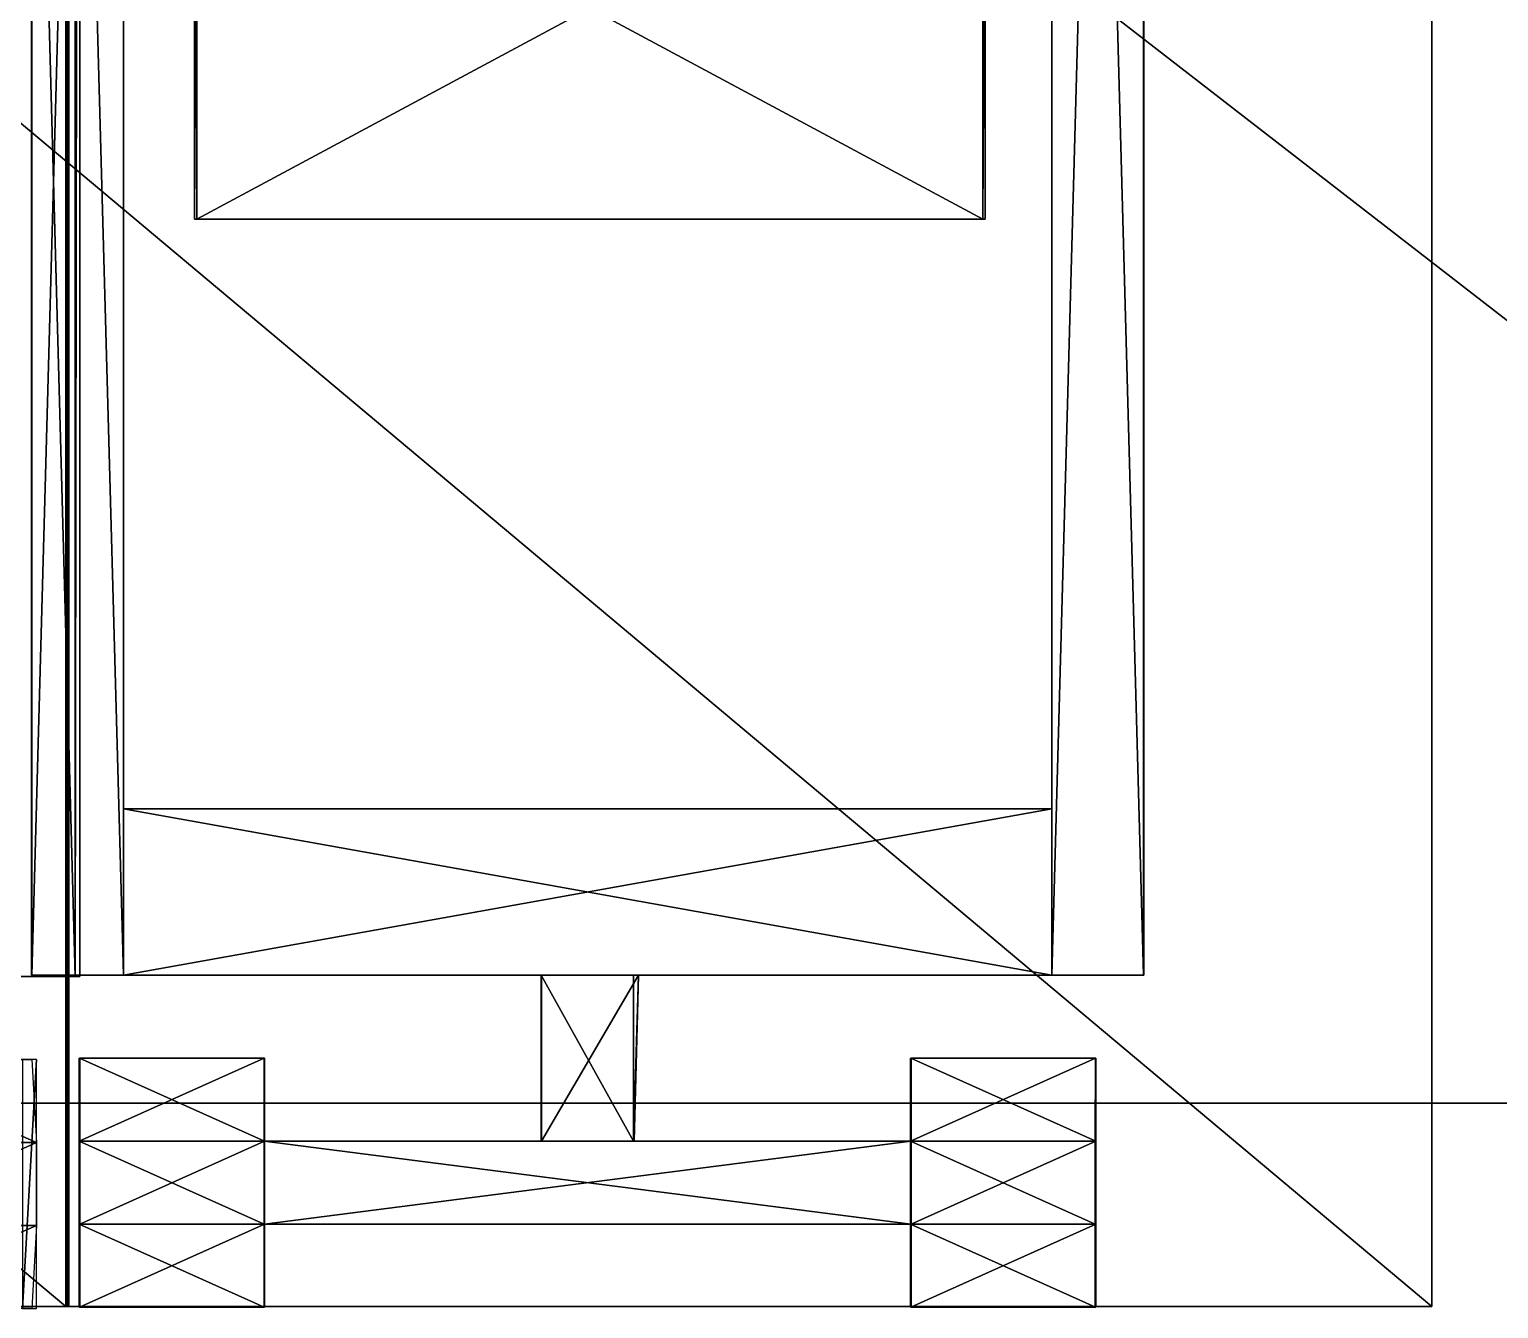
# Model space of a CAD drawing. Header units: metres. Extents: x -65 to 47, y 1 to 19.
# Drawn here: x -55.09 to -51.552, y 1.456 to 4.536 of the extents above; entities that cross this region are included whole.
import ezdxf

# ---------------------------------------------------------------- set-up
doc = ezdxf.new("R2010")
doc.units = ezdxf.units.M

msp = doc.modelspace()

# ---------------------------------------------------------------- linework, layer by layer
at = {"layer": 'blah.001'}
for points in [[(-59.2977, 9.8502, 107.785), (-49.0977, 1.95017, 107.785), (-59.2977, 1.95017, 107.785)], [(-49.0977, 1.95017, 107.785), (-59.2977, 9.8502, 107.785), (-49.0977, 9.8502, 107.785)], [(-49.0977, 9.8502, 113.984), (-59.2977, 1.95017, 113.984), (-49.0977, 1.95017, 113.984)], [(-59.2977, 1.95017, 113.984), (-49.0977, 9.8502, 113.984), (-59.2977, 9.8502, 113.984)], [(-49.0977, 1.95017, 107.785), (-59.2977, 1.95017, 113.984), (-59.2977, 1.95017, 107.785)], [(-59.2977, 1.95017, 113.984), (-49.0977, 1.95017, 107.785), (-49.0977, 1.95017, 113.984)]]:
    msp.add_3dface(points, dxfattribs=at)
at = {"layer": 'Cube.021'}
for points in [[(-61.0129, 9.26093, -73.9866), (-51.7129, 1.46093, -73.9085), (-51.7129, 9.26093, -73.9085)], [(-51.7129, 1.46093, -73.9085), (-61.0129, 9.26093, -73.9866), (-61.0129, 1.46093, -73.9866)], [(-61.0129, 1.46093, -77.2724), (-51.7129, 9.26093, -77.3707), (-51.7129, 1.46093, -77.3707)], [(-51.7129, 9.26093, -77.3707), (-61.0129, 1.46093, -77.2724), (-61.0129, 9.26093, -77.2724)], [(-51.7129, 1.46093, -73.9085), (-51.7129, 9.26093, -74.7519), (-51.7129, 9.26093, -73.9085)], [(-51.7129, 9.26093, -74.7519), (-51.7129, 1.46093, -73.9085), (-51.7129, 1.46093, -74.7519)], [(-51.7129, 1.46093, -76.412), (-51.7129, 9.26093, -77.3707), (-51.7129, 9.26093, -76.412)], [(-51.7129, 9.26093, -77.3707), (-51.7129, 1.46093, -76.412), (-51.7129, 1.46093, -77.3707)], [(-51.7129, 1.46093, -74.7519), (-51.7129, 9.26093, -75.5819), (-51.7129, 9.26093, -74.7519)], [(-51.7129, 9.26093, -75.5819), (-51.7129, 1.46093, -74.7519), (-51.7129, 1.46093, -75.5819)], [(-51.7129, 1.46093, -75.5819), (-51.7129, 9.26093, -76.412), (-51.7129, 9.26093, -75.5819)], [(-51.7129, 9.26093, -76.412), (-51.7129, 1.46093, -75.5819), (-51.7129, 1.46093, -76.412)], [(-61.7295, 1.46093, -76.412), (-51.7129, 1.46093, -75.5819), (-61.8531, 1.46093, -75.5819)], [(-61.8531, 1.46093, -75.5819), (-51.7129, 1.46093, -74.7519), (-61.6995, 1.46093, -74.7519)], [(-51.7129, 1.46093, -74.7519), (-61.8531, 1.46093, -75.5819), (-51.7129, 1.46093, -75.5819)], [(-61.0129, 1.46093, -77.2724), (-51.7129, 1.46093, -76.412), (-61.7295, 1.46093, -76.412)], [(-51.7129, 1.46093, -75.5819), (-61.7295, 1.46093, -76.412), (-51.7129, 1.46093, -76.412)], [(-61.6995, 1.46093, -74.7519), (-51.7129, 1.46093, -73.9085), (-61.0129, 1.46093, -73.9866)], [(-51.7129, 1.46093, -73.9085), (-61.6995, 1.46093, -74.7519), (-51.7129, 1.46093, -74.7519)], [(-51.7129, 1.46093, -76.412), (-61.0129, 1.46093, -77.2724), (-51.7129, 1.46093, -77.3707)]]:
    msp.add_3dface(points, dxfattribs=at)
at = {"layer": 'Cube.024'}
for points in [[(-61.0129, 9.26093, -30.9263), (-51.7129, 1.46093, -30.8482), (-51.7129, 9.26093, -30.8482)], [(-51.7129, 1.46093, -30.8482), (-61.0129, 9.26093, -30.9263), (-61.0129, 1.46093, -30.9263)], [(-61.0129, 1.46093, -34.2121), (-51.7129, 9.26093, -34.3104), (-51.7129, 1.46093, -34.3104)], [(-51.7129, 9.26093, -34.3104), (-61.0129, 1.46093, -34.2121), (-61.0129, 9.26093, -34.2121)], [(-51.7129, 1.46093, -30.8482), (-51.7129, 9.26093, -31.6916), (-51.7129, 9.26093, -30.8482)], [(-51.7129, 9.26093, -31.6916), (-51.7129, 1.46093, -30.8482), (-51.7129, 1.46093, -31.6916)], [(-51.7129, 1.46093, -33.3517), (-51.7129, 9.26093, -34.3104), (-51.7129, 9.26093, -33.3517)], [(-51.7129, 9.26093, -34.3104), (-51.7129, 1.46093, -33.3517), (-51.7129, 1.46093, -34.3104)], [(-51.7129, 1.46093, -31.6916), (-51.7129, 9.26093, -32.5216), (-51.7129, 9.26093, -31.6916)], [(-51.7129, 9.26093, -32.5216), (-51.7129, 1.46093, -31.6916), (-51.7129, 1.46093, -32.5216)], [(-51.7129, 1.46093, -32.5216), (-51.7129, 9.26093, -33.3517), (-51.7129, 9.26093, -32.5216)], [(-51.7129, 9.26093, -33.3517), (-51.7129, 1.46093, -32.5216), (-51.7129, 1.46093, -33.3517)], [(-61.7295, 1.46093, -33.3517), (-51.7129, 1.46093, -32.5216), (-61.8531, 1.46093, -32.5216)], [(-61.8531, 1.46093, -32.5216), (-51.7129, 1.46093, -31.6916), (-61.6995, 1.46093, -31.6916)], [(-51.7129, 1.46093, -31.6916), (-61.8531, 1.46093, -32.5216), (-51.7129, 1.46093, -32.5216)], [(-61.0129, 1.46093, -34.2121), (-51.7129, 1.46093, -33.3517), (-61.7295, 1.46093, -33.3517)], [(-51.7129, 1.46093, -32.5216), (-61.7295, 1.46093, -33.3517), (-51.7129, 1.46093, -33.3517)], [(-61.6995, 1.46093, -31.6916), (-51.7129, 1.46093, -30.8482), (-61.0129, 1.46093, -30.9263)], [(-51.7129, 1.46093, -30.8482), (-61.6995, 1.46093, -31.6916), (-51.7129, 1.46093, -31.6916)], [(-51.7129, 1.46093, -33.3517), (-61.0129, 1.46093, -34.2121), (-51.7129, 1.46093, -34.3104)]]:
    msp.add_3dface(points, dxfattribs=at)
at = {"layer": 'Cube.025'}
for points in [[(-61.0129, 9.26093, 12.9995), (-51.7129, 1.46093, 13.0776), (-51.7129, 9.26093, 13.0776)], [(-51.7129, 1.46093, 13.0776), (-61.0129, 9.26093, 12.9995), (-61.0129, 1.46093, 12.9995)], [(-61.0129, 1.46093, 9.71372), (-51.7129, 9.26093, 9.61536), (-51.7129, 1.46093, 9.61536)], [(-51.7129, 9.26093, 9.61536), (-61.0129, 1.46093, 9.71372), (-61.0129, 9.26093, 9.71372)], [(-51.7129, 1.46093, 13.0776), (-51.7129, 9.26093, 12.2342), (-51.7129, 9.26093, 13.0776)], [(-51.7129, 9.26093, 12.2342), (-51.7129, 1.46093, 13.0776), (-51.7129, 1.46093, 12.2342)], [(-51.7129, 1.46093, 10.5741), (-51.7129, 9.26093, 9.61536), (-51.7129, 9.26093, 10.5741)], [(-51.7129, 9.26093, 9.61536), (-51.7129, 1.46093, 10.5741), (-51.7129, 1.46093, 9.61536)], [(-51.7129, 1.46093, 12.2342), (-51.7129, 9.26093, 11.4042), (-51.7129, 9.26093, 12.2342)], [(-51.7129, 9.26093, 11.4042), (-51.7129, 1.46093, 12.2342), (-51.7129, 1.46093, 11.4042)], [(-51.7129, 1.46093, 11.4042), (-51.7129, 9.26093, 10.5741), (-51.7129, 9.26093, 11.4042)], [(-51.7129, 9.26093, 10.5741), (-51.7129, 1.46093, 11.4042), (-51.7129, 1.46093, 10.5741)], [(-61.7295, 1.46093, 10.5742), (-51.7129, 1.46093, 11.4042), (-61.8531, 1.46093, 11.4042)], [(-61.8531, 1.46093, 11.4042), (-51.7129, 1.46093, 12.2342), (-61.6995, 1.46093, 12.2342)], [(-51.7129, 1.46093, 12.2342), (-61.8531, 1.46093, 11.4042), (-51.7129, 1.46093, 11.4042)], [(-61.0129, 1.46093, 9.71372), (-51.7129, 1.46093, 10.5741), (-61.7295, 1.46093, 10.5742)], [(-51.7129, 1.46093, 11.4042), (-61.7295, 1.46093, 10.5742), (-51.7129, 1.46093, 10.5741)], [(-61.6995, 1.46093, 12.2342), (-51.7129, 1.46093, 13.0776), (-61.0129, 1.46093, 12.9995)], [(-51.7129, 1.46093, 13.0776), (-61.6995, 1.46093, 12.2342), (-51.7129, 1.46093, 12.2342)], [(-51.7129, 1.46093, 10.5741), (-61.0129, 1.46093, 9.71372), (-51.7129, 1.46093, 9.61536)]]:
    msp.add_3dface(points, dxfattribs=at)
at = {"layer": 'Cube.028'}
for points in [[(-61.0129, 9.26093, 70.1873), (-51.7129, 1.46093, 70.2654), (-51.7129, 9.26093, 70.2654)], [(-51.7129, 1.46093, 70.2654), (-61.0129, 9.26093, 70.1873), (-61.0129, 1.46093, 70.1873)], [(-61.0129, 1.46093, 66.9015), (-51.7129, 9.26093, 66.8032), (-51.7129, 1.46093, 66.8032)], [(-51.7129, 9.26093, 66.8032), (-61.0129, 1.46093, 66.9015), (-61.0129, 9.26093, 66.9015)], [(-51.7129, 1.46093, 70.2654), (-51.7129, 9.26093, 69.422), (-51.7129, 9.26093, 70.2654)], [(-51.7129, 9.26093, 69.422), (-51.7129, 1.46093, 70.2654), (-51.7129, 1.46093, 69.422)], [(-51.7129, 1.46093, 67.7619), (-51.7129, 9.26093, 66.8032), (-51.7129, 9.26093, 67.7619)], [(-51.7129, 9.26093, 66.8032), (-51.7129, 1.46093, 67.7619), (-51.7129, 1.46093, 66.8032)], [(-51.7129, 1.46093, 69.422), (-51.7129, 9.26093, 68.592), (-51.7129, 9.26093, 69.422)], [(-51.7129, 9.26093, 68.592), (-51.7129, 1.46093, 69.422), (-51.7129, 1.46093, 68.592)], [(-51.7129, 1.46093, 68.592), (-51.7129, 9.26093, 67.7619), (-51.7129, 9.26093, 68.592)], [(-51.7129, 9.26093, 67.7619), (-51.7129, 1.46093, 68.592), (-51.7129, 1.46093, 67.7619)], [(-61.7295, 1.46093, 67.7619), (-51.7129, 1.46093, 68.592), (-61.8531, 1.46093, 68.592)], [(-61.8531, 1.46093, 68.592), (-51.7129, 1.46093, 69.422), (-61.6995, 1.46093, 69.422)], [(-51.7129, 1.46093, 69.422), (-61.8531, 1.46093, 68.592), (-51.7129, 1.46093, 68.592)], [(-61.0129, 1.46093, 66.9015), (-51.7129, 1.46093, 67.7619), (-61.7295, 1.46093, 67.7619)], [(-51.7129, 1.46093, 68.592), (-61.7295, 1.46093, 67.7619), (-51.7129, 1.46093, 67.7619)], [(-61.6995, 1.46093, 69.422), (-51.7129, 1.46093, 70.2654), (-61.0129, 1.46093, 70.1873)], [(-51.7129, 1.46093, 70.2654), (-61.6995, 1.46093, 69.422), (-51.7129, 1.46093, 69.422)], [(-51.7129, 1.46093, 67.7619), (-61.0129, 1.46093, 66.9015), (-51.7129, 1.46093, 66.8032)]]:
    msp.add_3dface(points, dxfattribs=at)
at = {"layer": 'Cube.029'}
for points in [[(-64.3022, 9.26093, -119.826), (-55.0024, 1.46093, -119.726), (-55.0024, 9.26093, -119.726)], [(-55.0024, 1.46093, -119.726), (-64.3022, 9.26093, -119.826), (-64.3022, 1.46093, -119.826)], [(-64.2948, 1.46093, -123.111), (-54.9946, 9.26093, -123.189), (-54.9946, 1.46093, -123.189)], [(-54.9946, 9.26093, -123.189), (-64.2948, 1.46093, -123.111), (-64.2948, 9.26093, -123.111)], [(-55.0024, 1.46093, -119.726), (-55.0005, 9.26093, -120.57), (-55.0024, 9.26093, -119.726)], [(-55.0005, 9.26093, -120.57), (-55.0024, 1.46093, -119.726), (-55.0005, 1.46093, -120.57)], [(-55.0005, 1.46093, -120.57), (-54.9986, 9.26093, -121.4), (-55.0005, 9.26093, -120.57)], [(-54.9986, 9.26093, -121.4), (-55.0005, 1.46093, -120.57), (-54.9986, 1.46093, -121.4)], [(-54.9986, 1.46093, -121.4), (-54.9968, 9.26093, -122.23), (-54.9986, 9.26093, -121.4)], [(-54.9968, 9.26093, -122.23), (-54.9986, 1.46093, -121.4), (-54.9968, 1.46093, -122.23)], [(-54.9968, 1.46093, -122.23), (-54.9946, 9.26093, -123.189), (-54.9968, 9.26093, -122.23)], [(-54.9946, 9.26093, -123.189), (-54.9968, 1.46093, -122.23), (-54.9946, 1.46093, -123.189)], [(-65.1388, 1.46093, -121.423), (-54.9968, 1.46093, -122.23), (-54.9986, 1.46093, -121.4)], [(-54.9968, 1.46093, -122.23), (-65.1388, 1.46093, -121.423), (-65.0133, 1.46093, -122.253)], [(-54.9986, 1.46093, -121.4), (-64.9871, 1.46093, -120.592), (-65.1388, 1.46093, -121.423)], [(-64.2948, 1.46093, -123.111), (-54.9968, 1.46093, -122.23), (-65.0133, 1.46093, -122.253)], [(-55.0005, 1.46093, -120.57), (-64.3022, 1.46093, -119.826), (-64.9871, 1.46093, -120.592)], [(-64.9871, 1.46093, -120.592), (-54.9986, 1.46093, -121.4), (-55.0005, 1.46093, -120.57)], [(-64.3022, 1.46093, -119.826), (-55.0005, 1.46093, -120.57), (-55.0024, 1.46093, -119.726)], [(-54.9968, 1.46093, -122.23), (-64.2948, 1.46093, -123.111), (-54.9946, 1.46093, -123.189)]]:
    msp.add_3dface(points, dxfattribs=at)
at = {"layer": 'Support.005'}
for points in [[(-55.0841, 2.25877, -65.5732), (-55.0845, 10.3313, -65.3741), (-55.0841, 10.3313, -65.5732)], [(-55.0845, 10.3313, -65.3741), (-55.0841, 2.25877, -65.5732), (-55.0845, 2.25877, -65.3741)], [(-55.0845, 10.3313, -65.3741), (-54.8633, 2.25877, -65.3735), (-54.8633, 10.3313, -65.3735)], [(-54.8633, 2.25877, -65.3735), (-55.0845, 10.3313, -65.3741), (-55.0845, 2.25877, -65.3741)], [(-55.0841, 2.25877, -65.5732), (-54.8629, 10.3313, -65.5727), (-54.8629, 2.25877, -65.5727)], [(-54.8629, 10.3313, -65.5727), (-55.0841, 2.25877, -65.5732), (-55.0841, 10.3313, -65.5732)], [(-54.8633, 2.65877, -65.3735), (-54.8629, 10.3313, -65.5727), (-54.8633, 10.3313, -65.3735)], [(-54.8629, 10.3313, -65.5727), (-54.8633, 2.65877, -65.3735), (-54.8629, 2.65877, -65.5727)], [(-52.6277, 2.65877, -65.5676), (-52.6281, 10.3313, -65.3685), (-52.6277, 10.3313, -65.5676)], [(-52.6281, 10.3313, -65.3685), (-52.6277, 2.65877, -65.5676), (-52.6281, 2.65877, -65.3685)], [(-52.6281, 10.3313, -65.3685), (-52.4069, 2.25877, -65.368), (-52.4069, 10.3313, -65.368)], [(-52.4069, 2.25877, -65.368), (-52.6281, 10.3313, -65.3685), (-52.6281, 2.25877, -65.3685)], [(-52.6277, 2.25877, -65.5676), (-52.4065, 10.3313, -65.5671), (-52.4065, 2.25877, -65.5671)], [(-52.4065, 10.3313, -65.5671), (-52.6277, 2.25877, -65.5676), (-52.6277, 10.3313, -65.5676)], [(-52.4069, 2.25877, -65.368), (-52.4065, 10.3313, -65.5671), (-52.4069, 10.3313, -65.368)], [(-52.4065, 10.3313, -65.5671), (-52.4069, 2.25877, -65.368), (-52.4065, 2.25877, -65.5671)], [(-52.6277, 2.65877, -65.5676), (-54.8633, 2.65877, -65.3735), (-52.6281, 2.65877, -65.3685)], [(-54.8633, 2.65877, -65.3735), (-52.6277, 2.65877, -65.5676), (-54.8629, 2.65877, -65.5727)], [(-54.8633, 2.65877, -65.3735), (-52.6281, 2.25877, -65.3685), (-52.6281, 2.65877, -65.3685)], [(-52.6281, 2.25877, -65.3685), (-54.8633, 2.65877, -65.3735), (-54.8633, 2.25877, -65.3735)], [(-54.8629, 2.25877, -65.5727), (-52.6277, 2.65877, -65.5676), (-52.6277, 2.25877, -65.5676)], [(-52.6277, 2.65877, -65.5676), (-54.8629, 2.25877, -65.5727), (-54.8629, 2.65877, -65.5727)], [(-55.0845, 2.25877, -65.3741), (-54.8629, 2.25877, -65.5727), (-54.8633, 2.25877, -65.3735)], [(-54.8629, 2.25877, -65.5727), (-55.0845, 2.25877, -65.3741), (-55.0841, 2.25877, -65.5732)], [(-54.8633, 2.25877, -65.3735), (-52.6277, 2.25877, -65.5676), (-52.6281, 2.25877, -65.3685)], [(-52.6277, 2.25877, -65.5676), (-54.8633, 2.25877, -65.3735), (-54.8629, 2.25877, -65.5727)], [(-53.8565, 1.85877, -65.5704), (-53.8576, 2.25877, -65.3713), (-53.8565, 2.25877, -65.5704)], [(-53.8576, 2.25877, -65.3713), (-53.8565, 1.85877, -65.5704), (-53.8576, 1.85877, -65.3713)], [(-53.8576, 2.25877, -65.3713), (-53.6352, 1.85877, -65.3708), (-53.6352, 2.25877, -65.3708)], [(-53.6352, 1.85877, -65.3708), (-53.8576, 2.25877, -65.3713), (-53.8576, 1.85877, -65.3713)], [(-53.8565, 1.85877, -65.5704), (-53.6232, 2.25877, -65.5699), (-53.634, 1.85877, -65.5699)], [(-53.6232, 2.25877, -65.5699), (-53.8565, 1.85877, -65.5704), (-53.8565, 2.25877, -65.5704)], [(-53.6352, 1.85877, -65.3708), (-53.6232, 2.25877, -65.5699), (-53.6352, 2.25877, -65.3708)], [(-53.6232, 2.25877, -65.5699), (-53.6352, 1.85877, -65.3708), (-53.634, 1.85877, -65.5699)], [(-52.6281, 2.25877, -65.3685), (-52.4065, 2.25877, -65.5671), (-52.4069, 2.25877, -65.368)], [(-52.4065, 2.25877, -65.5671), (-52.6281, 2.25877, -65.3685), (-52.6277, 2.25877, -65.5676)], [(-54.9684, 1.45877, -65.7737), (-54.9698, 2.05877, -65.1737), (-54.9684, 2.05877, -65.7737)], [(-54.9698, 2.05877, -65.1737), (-54.9684, 1.45877, -65.7737), (-54.9698, 1.45877, -65.1737)], [(-54.5245, 2.05877, -65.3728), (-54.9698, 1.85877, -65.1737), (-54.5249, 1.85877, -65.1727)], [(-54.9698, 1.85877, -65.1737), (-54.5245, 2.05877, -65.3728), (-54.9693, 2.05877, -65.3738)], [(-54.524, 2.05877, -65.572), (-54.9693, 2.05877, -65.3738), (-54.5245, 2.05877, -65.3728)], [(-54.9693, 2.05877, -65.3738), (-54.524, 2.05877, -65.572), (-54.9689, 2.05877, -65.573)], [(-54.5236, 1.85877, -65.7727), (-54.9689, 2.05877, -65.573), (-54.524, 2.05877, -65.572)], [(-54.9689, 2.05877, -65.573), (-54.5236, 1.85877, -65.7727), (-54.9684, 1.85877, -65.7737)], [(-54.5249, 1.45877, -65.1727), (-54.5236, 2.05877, -65.7727), (-54.5249, 2.05877, -65.1727)], [(-54.5236, 2.05877, -65.7727), (-54.5249, 1.45877, -65.1727), (-54.5236, 1.45877, -65.7727)], [(-52.9667, 1.45877, -65.7692), (-52.9681, 2.05877, -65.1691), (-52.9667, 2.05877, -65.7692)], [(-52.9681, 2.05877, -65.1691), (-52.9667, 1.45877, -65.7692), (-52.9681, 1.45877, -65.1691)], [(-52.5228, 2.05877, -65.3682), (-52.9681, 1.85877, -65.1691), (-52.5232, 1.85877, -65.1681)], [(-52.9681, 1.85877, -65.1691), (-52.5228, 2.05877, -65.3682), (-52.9676, 2.05877, -65.3692)], [(-52.5223, 2.05877, -65.5674), (-52.9676, 2.05877, -65.3692), (-52.5228, 2.05877, -65.3682)], [(-52.9676, 2.05877, -65.3692), (-52.5223, 2.05877, -65.5674), (-52.9672, 2.05877, -65.5684)], [(-52.5219, 1.85877, -65.7682), (-52.9672, 2.05877, -65.5684), (-52.5223, 2.05877, -65.5674)], [(-52.9672, 2.05877, -65.5684), (-52.5219, 1.85877, -65.7682), (-52.9667, 1.85877, -65.7692)], [(-52.5232, 1.45877, -65.1681), (-52.5219, 2.05877, -65.7682), (-52.5232, 2.05877, -65.1681)], [(-52.5219, 2.05877, -65.7682), (-52.5232, 1.45877, -65.1681), (-52.5219, 1.45877, -65.7682)], [(-54.9698, 1.85877, -65.1737), (-54.5249, 1.65877, -65.1727), (-54.5249, 1.85877, -65.1727)], [(-54.5249, 1.65877, -65.1727), (-54.9698, 1.85877, -65.1737), (-54.9698, 1.65877, -65.1737)], [(-54.9684, 1.65877, -65.7737), (-54.5236, 1.85877, -65.7727), (-54.5236, 1.65877, -65.7727)], [(-54.5236, 1.85877, -65.7727), (-54.9684, 1.65877, -65.7737), (-54.9684, 1.85877, -65.7737)], [(-52.9672, 1.85877, -65.5684), (-54.5245, 1.85877, -65.3728), (-52.9676, 1.85877, -65.3692)], [(-54.5245, 1.85877, -65.3728), (-52.9672, 1.85877, -65.5684), (-54.524, 1.85877, -65.572)], [(-54.5245, 1.85877, -65.3728), (-52.9676, 1.65877, -65.3692), (-52.9676, 1.85877, -65.3692)], [(-52.9676, 1.65877, -65.3692), (-54.5245, 1.85877, -65.3728), (-54.5245, 1.65877, -65.3728)], [(-54.524, 1.65877, -65.572), (-52.9672, 1.85877, -65.5684), (-52.9672, 1.65877, -65.5684)], [(-52.9672, 1.85877, -65.5684), (-54.524, 1.65877, -65.572), (-54.524, 1.85877, -65.572)], [(-52.9681, 1.85877, -65.1691), (-52.5232, 1.65877, -65.1681), (-52.5232, 1.85877, -65.1681)], [(-52.5232, 1.65877, -65.1681), (-52.9681, 1.85877, -65.1691), (-52.9681, 1.65877, -65.1691)], [(-52.9667, 1.65877, -65.7692), (-52.5219, 1.85877, -65.7682), (-52.5219, 1.65877, -65.7682)], [(-52.5219, 1.85877, -65.7682), (-52.9667, 1.65877, -65.7692), (-52.9667, 1.85877, -65.7692)], [(-54.9698, 1.65877, -65.1737), (-54.5245, 1.45877, -65.3728), (-54.5249, 1.65877, -65.1727)], [(-54.5245, 1.45877, -65.3728), (-54.9698, 1.65877, -65.1737), (-54.9693, 1.45877, -65.3738)], [(-54.9689, 1.45877, -65.573), (-54.5236, 1.65877, -65.7727), (-54.524, 1.45877, -65.572)], [(-54.5236, 1.65877, -65.7727), (-54.9689, 1.45877, -65.573), (-54.9684, 1.65877, -65.7737)], [(-54.5245, 1.65877, -65.3728), (-52.9672, 1.65877, -65.5684), (-52.9676, 1.65877, -65.3692)], [(-52.9672, 1.65877, -65.5684), (-54.5245, 1.65877, -65.3728), (-54.524, 1.65877, -65.572)], [(-52.9681, 1.65877, -65.1691), (-52.5228, 1.45877, -65.3682), (-52.5232, 1.65877, -65.1681)], [(-52.5228, 1.45877, -65.3682), (-52.9681, 1.65877, -65.1691), (-52.9676, 1.45877, -65.3692)], [(-52.9672, 1.45877, -65.5684), (-52.5219, 1.65877, -65.7682), (-52.5223, 1.45877, -65.5674)], [(-52.5219, 1.65877, -65.7682), (-52.9672, 1.45877, -65.5684), (-52.9667, 1.65877, -65.7692)]]:
    msp.add_3dface(points, dxfattribs=at)
at = {"layer": 'Support.006'}
for points in [[(-55.0841, 2.25877, -22.5129), (-55.0845, 10.3313, -22.3138), (-55.0841, 10.3313, -22.5129)], [(-55.0845, 10.3313, -22.3138), (-55.0841, 2.25877, -22.5129), (-55.0845, 2.25877, -22.3138)], [(-55.0845, 10.3313, -22.3138), (-54.8633, 2.25877, -22.3132), (-54.8633, 10.3313, -22.3132)], [(-54.8633, 2.25877, -22.3132), (-55.0845, 10.3313, -22.3138), (-55.0845, 2.25877, -22.3138)], [(-55.0841, 2.25877, -22.5129), (-54.8629, 10.3313, -22.5124), (-54.8629, 2.25877, -22.5124)], [(-54.8629, 10.3313, -22.5124), (-55.0841, 2.25877, -22.5129), (-55.0841, 10.3313, -22.5129)], [(-54.8633, 2.65877, -22.3132), (-54.8629, 10.3313, -22.5124), (-54.8633, 10.3313, -22.3132)], [(-54.8629, 10.3313, -22.5124), (-54.8633, 2.65877, -22.3132), (-54.8629, 2.65877, -22.5124)], [(-52.6277, 2.65877, -22.5073), (-52.6281, 10.3313, -22.3082), (-52.6277, 10.3313, -22.5073)], [(-52.6281, 10.3313, -22.3082), (-52.6277, 2.65877, -22.5073), (-52.6281, 2.65877, -22.3082)], [(-52.6281, 10.3313, -22.3082), (-52.4069, 2.25877, -22.3077), (-52.4069, 10.3313, -22.3077)], [(-52.4069, 2.25877, -22.3077), (-52.6281, 10.3313, -22.3082), (-52.6281, 2.25877, -22.3082)], [(-52.6277, 2.25877, -22.5073), (-52.4065, 10.3313, -22.5068), (-52.4065, 2.25877, -22.5068)], [(-52.4065, 10.3313, -22.5068), (-52.6277, 2.25877, -22.5073), (-52.6277, 10.3313, -22.5073)], [(-52.4069, 2.25877, -22.3077), (-52.4065, 10.3313, -22.5068), (-52.4069, 10.3313, -22.3077)], [(-52.4065, 10.3313, -22.5068), (-52.4069, 2.25877, -22.3077), (-52.4065, 2.25877, -22.5068)], [(-52.6277, 2.65877, -22.5073), (-54.8633, 2.65877, -22.3132), (-52.6281, 2.65877, -22.3082)], [(-54.8633, 2.65877, -22.3132), (-52.6277, 2.65877, -22.5073), (-54.8629, 2.65877, -22.5124)], [(-54.8633, 2.65877, -22.3132), (-52.6281, 2.25877, -22.3082), (-52.6281, 2.65877, -22.3082)], [(-52.6281, 2.25877, -22.3082), (-54.8633, 2.65877, -22.3132), (-54.8633, 2.25877, -22.3132)], [(-54.8629, 2.25877, -22.5124), (-52.6277, 2.65877, -22.5073), (-52.6277, 2.25877, -22.5073)], [(-52.6277, 2.65877, -22.5073), (-54.8629, 2.25877, -22.5124), (-54.8629, 2.65877, -22.5124)], [(-55.0845, 2.25877, -22.3138), (-54.8629, 2.25877, -22.5124), (-54.8633, 2.25877, -22.3132)], [(-54.8629, 2.25877, -22.5124), (-55.0845, 2.25877, -22.3138), (-55.0841, 2.25877, -22.5129)], [(-54.8633, 2.25877, -22.3132), (-52.6277, 2.25877, -22.5073), (-52.6281, 2.25877, -22.3082)], [(-52.6277, 2.25877, -22.5073), (-54.8633, 2.25877, -22.3132), (-54.8629, 2.25877, -22.5124)], [(-53.8565, 1.85877, -22.5101), (-53.8576, 2.25877, -22.311), (-53.8565, 2.25877, -22.5101)], [(-53.8576, 2.25877, -22.311), (-53.8565, 1.85877, -22.5101), (-53.8576, 1.85877, -22.311)], [(-53.8576, 2.25877, -22.311), (-53.6352, 1.85877, -22.3105), (-53.6352, 2.25877, -22.3105)], [(-53.6352, 1.85877, -22.3105), (-53.8576, 2.25877, -22.311), (-53.8576, 1.85877, -22.311)], [(-53.8565, 1.85877, -22.5101), (-53.6232, 2.25877, -22.5096), (-53.634, 1.85877, -22.5096)], [(-53.6232, 2.25877, -22.5096), (-53.8565, 1.85877, -22.5101), (-53.8565, 2.25877, -22.5101)], [(-53.6352, 1.85877, -22.3105), (-53.6232, 2.25877, -22.5096), (-53.6352, 2.25877, -22.3105)], [(-53.6232, 2.25877, -22.5096), (-53.6352, 1.85877, -22.3105), (-53.634, 1.85877, -22.5096)], [(-52.6281, 2.25877, -22.3082), (-52.4065, 2.25877, -22.5068), (-52.4069, 2.25877, -22.3077)], [(-52.4065, 2.25877, -22.5068), (-52.6281, 2.25877, -22.3082), (-52.6277, 2.25877, -22.5073)], [(-54.9684, 1.45877, -22.7134), (-54.9698, 2.05877, -22.1134), (-54.9684, 2.05877, -22.7134)], [(-54.9698, 2.05877, -22.1134), (-54.9684, 1.45877, -22.7134), (-54.9698, 1.45877, -22.1134)], [(-54.5245, 2.05877, -22.3125), (-54.9698, 1.85877, -22.1134), (-54.5249, 1.85877, -22.1124)], [(-54.9698, 1.85877, -22.1134), (-54.5245, 2.05877, -22.3125), (-54.9693, 2.05877, -22.3135)], [(-54.524, 2.05877, -22.5117), (-54.9693, 2.05877, -22.3135), (-54.5245, 2.05877, -22.3125)], [(-54.9693, 2.05877, -22.3135), (-54.524, 2.05877, -22.5117), (-54.9689, 2.05877, -22.5127)], [(-54.5236, 1.85877, -22.7124), (-54.9689, 2.05877, -22.5127), (-54.524, 2.05877, -22.5117)], [(-54.9689, 2.05877, -22.5127), (-54.5236, 1.85877, -22.7124), (-54.9684, 1.85877, -22.7134)], [(-54.5249, 1.45877, -22.1124), (-54.5236, 2.05877, -22.7124), (-54.5249, 2.05877, -22.1124)], [(-54.5236, 2.05877, -22.7124), (-54.5249, 1.45877, -22.1124), (-54.5236, 1.45877, -22.7124)], [(-52.9667, 1.45877, -22.7089), (-52.9681, 2.05877, -22.1088), (-52.9667, 2.05877, -22.7089)], [(-52.9681, 2.05877, -22.1088), (-52.9667, 1.45877, -22.7089), (-52.9681, 1.45877, -22.1088)], [(-52.5228, 2.05877, -22.3079), (-52.9681, 1.85877, -22.1088), (-52.5232, 1.85877, -22.1078)], [(-52.9681, 1.85877, -22.1088), (-52.5228, 2.05877, -22.3079), (-52.9676, 2.05877, -22.3089)], [(-52.5223, 2.05877, -22.5071), (-52.9676, 2.05877, -22.3089), (-52.5228, 2.05877, -22.3079)], [(-52.9676, 2.05877, -22.3089), (-52.5223, 2.05877, -22.5071), (-52.9672, 2.05877, -22.5081)], [(-52.5219, 1.85877, -22.7079), (-52.9672, 2.05877, -22.5081), (-52.5223, 2.05877, -22.5071)], [(-52.9672, 2.05877, -22.5081), (-52.5219, 1.85877, -22.7079), (-52.9667, 1.85877, -22.7089)], [(-52.5232, 1.45877, -22.1078), (-52.5219, 2.05877, -22.7079), (-52.5232, 2.05877, -22.1078)], [(-52.5219, 2.05877, -22.7079), (-52.5232, 1.45877, -22.1078), (-52.5219, 1.45877, -22.7079)], [(-54.9698, 1.85877, -22.1134), (-54.5249, 1.65877, -22.1124), (-54.5249, 1.85877, -22.1124)], [(-54.5249, 1.65877, -22.1124), (-54.9698, 1.85877, -22.1134), (-54.9698, 1.65877, -22.1134)], [(-54.9684, 1.65877, -22.7134), (-54.5236, 1.85877, -22.7124), (-54.5236, 1.65877, -22.7124)], [(-54.5236, 1.85877, -22.7124), (-54.9684, 1.65877, -22.7134), (-54.9684, 1.85877, -22.7134)], [(-52.9672, 1.85877, -22.5081), (-54.5245, 1.85877, -22.3125), (-52.9676, 1.85877, -22.3089)], [(-54.5245, 1.85877, -22.3125), (-52.9672, 1.85877, -22.5081), (-54.524, 1.85877, -22.5117)], [(-54.5245, 1.85877, -22.3125), (-52.9676, 1.65877, -22.3089), (-52.9676, 1.85877, -22.3089)], [(-52.9676, 1.65877, -22.3089), (-54.5245, 1.85877, -22.3125), (-54.5245, 1.65877, -22.3125)], [(-54.524, 1.65877, -22.5117), (-52.9672, 1.85877, -22.5081), (-52.9672, 1.65877, -22.5081)], [(-52.9672, 1.85877, -22.5081), (-54.524, 1.65877, -22.5117), (-54.524, 1.85877, -22.5117)], [(-52.9681, 1.85877, -22.1088), (-52.5232, 1.65877, -22.1078), (-52.5232, 1.85877, -22.1078)], [(-52.5232, 1.65877, -22.1078), (-52.9681, 1.85877, -22.1088), (-52.9681, 1.65877, -22.1088)], [(-52.9667, 1.65877, -22.7089), (-52.5219, 1.85877, -22.7079), (-52.5219, 1.65877, -22.7079)], [(-52.5219, 1.85877, -22.7079), (-52.9667, 1.65877, -22.7089), (-52.9667, 1.85877, -22.7089)], [(-54.9698, 1.65877, -22.1134), (-54.5245, 1.45877, -22.3125), (-54.5249, 1.65877, -22.1124)], [(-54.5245, 1.45877, -22.3125), (-54.9698, 1.65877, -22.1134), (-54.9693, 1.45877, -22.3135)], [(-54.9689, 1.45877, -22.5127), (-54.5236, 1.65877, -22.7124), (-54.524, 1.45877, -22.5117)], [(-54.5236, 1.65877, -22.7124), (-54.9689, 1.45877, -22.5127), (-54.9684, 1.65877, -22.7134)], [(-54.5245, 1.65877, -22.3125), (-52.9672, 1.65877, -22.5081), (-52.9676, 1.65877, -22.3089)], [(-52.9672, 1.65877, -22.5081), (-54.5245, 1.65877, -22.3125), (-54.524, 1.65877, -22.5117)], [(-52.9681, 1.65877, -22.1088), (-52.5228, 1.45877, -22.3079), (-52.5232, 1.65877, -22.1078)], [(-52.5228, 1.45877, -22.3079), (-52.9681, 1.65877, -22.1088), (-52.9676, 1.45877, -22.3089)], [(-52.9672, 1.45877, -22.5081), (-52.5219, 1.65877, -22.7079), (-52.5223, 1.45877, -22.5071)], [(-52.5219, 1.65877, -22.7079), (-52.9672, 1.45877, -22.5081), (-52.9667, 1.65877, -22.7089)]]:
    msp.add_3dface(points, dxfattribs=at)
at = {"layer": 'Support.007'}
for points in [[(-55.0841, 2.25877, 21.4129), (-55.0845, 10.3313, 21.612), (-55.0841, 10.3313, 21.4129)], [(-55.0845, 10.3313, 21.612), (-55.0841, 2.25877, 21.4129), (-55.0845, 2.25877, 21.612)], [(-55.0845, 10.3313, 21.612), (-54.8633, 2.25877, 21.6126), (-54.8633, 10.3313, 21.6126)], [(-54.8633, 2.25877, 21.6126), (-55.0845, 10.3313, 21.612), (-55.0845, 2.25877, 21.612)], [(-55.0841, 2.25877, 21.4129), (-54.8629, 10.3313, 21.4134), (-54.8629, 2.25877, 21.4134)], [(-54.8629, 10.3313, 21.4134), (-55.0841, 2.25877, 21.4129), (-55.0841, 10.3313, 21.4129)], [(-54.8633, 2.65877, 21.6126), (-54.8629, 10.3313, 21.4134), (-54.8633, 10.3313, 21.6126)], [(-54.8629, 10.3313, 21.4134), (-54.8633, 2.65877, 21.6126), (-54.8629, 2.65877, 21.4134)], [(-52.6277, 2.65877, 21.4185), (-52.6281, 10.3313, 21.6176), (-52.6277, 10.3313, 21.4185)], [(-52.6281, 10.3313, 21.6176), (-52.6277, 2.65877, 21.4185), (-52.6281, 2.65877, 21.6176)], [(-52.6281, 10.3313, 21.6176), (-52.4069, 2.25877, 21.6181), (-52.4069, 10.3313, 21.6181)], [(-52.4069, 2.25877, 21.6181), (-52.6281, 10.3313, 21.6176), (-52.6281, 2.25877, 21.6176)], [(-52.6277, 2.25877, 21.4185), (-52.4065, 10.3313, 21.419), (-52.4065, 2.25877, 21.419)], [(-52.4065, 10.3313, 21.419), (-52.6277, 2.25877, 21.4185), (-52.6277, 10.3313, 21.4185)], [(-52.4069, 2.25877, 21.6181), (-52.4065, 10.3313, 21.419), (-52.4069, 10.3313, 21.6181)], [(-52.4065, 10.3313, 21.419), (-52.4069, 2.25877, 21.6181), (-52.4065, 2.25877, 21.419)], [(-52.6277, 2.65877, 21.4185), (-54.8633, 2.65877, 21.6126), (-52.6281, 2.65877, 21.6176)], [(-54.8633, 2.65877, 21.6126), (-52.6277, 2.65877, 21.4185), (-54.8629, 2.65877, 21.4134)], [(-54.8633, 2.65877, 21.6126), (-52.6281, 2.25877, 21.6176), (-52.6281, 2.65877, 21.6176)], [(-52.6281, 2.25877, 21.6176), (-54.8633, 2.65877, 21.6126), (-54.8633, 2.25877, 21.6126)], [(-54.8629, 2.25877, 21.4134), (-52.6277, 2.65877, 21.4185), (-52.6277, 2.25877, 21.4185)], [(-52.6277, 2.65877, 21.4185), (-54.8629, 2.25877, 21.4134), (-54.8629, 2.65877, 21.4134)], [(-55.0845, 2.25877, 21.612), (-54.8629, 2.25877, 21.4134), (-54.8633, 2.25877, 21.6126)], [(-54.8629, 2.25877, 21.4134), (-55.0845, 2.25877, 21.612), (-55.0841, 2.25877, 21.4129)], [(-54.8633, 2.25877, 21.6126), (-52.6277, 2.25877, 21.4185), (-52.6281, 2.25877, 21.6176)], [(-52.6277, 2.25877, 21.4185), (-54.8633, 2.25877, 21.6126), (-54.8629, 2.25877, 21.4134)], [(-53.8565, 1.85877, 21.4157), (-53.8576, 2.25877, 21.6148), (-53.8565, 2.25877, 21.4157)], [(-53.8576, 2.25877, 21.6148), (-53.8565, 1.85877, 21.4157), (-53.8576, 1.85877, 21.6148)], [(-53.8576, 2.25877, 21.6148), (-53.6352, 1.85877, 21.6153), (-53.6352, 2.25877, 21.6153)], [(-53.6352, 1.85877, 21.6153), (-53.8576, 2.25877, 21.6148), (-53.8576, 1.85877, 21.6148)], [(-53.8565, 1.85877, 21.4157), (-53.6232, 2.25877, 21.4162), (-53.634, 1.85877, 21.4162)], [(-53.6232, 2.25877, 21.4162), (-53.8565, 1.85877, 21.4157), (-53.8565, 2.25877, 21.4157)], [(-53.6352, 1.85877, 21.6153), (-53.6232, 2.25877, 21.4162), (-53.6352, 2.25877, 21.6153)], [(-53.6232, 2.25877, 21.4162), (-53.6352, 1.85877, 21.6153), (-53.634, 1.85877, 21.4162)], [(-52.6281, 2.25877, 21.6176), (-52.4065, 2.25877, 21.419), (-52.4069, 2.25877, 21.6181)], [(-52.4065, 2.25877, 21.419), (-52.6281, 2.25877, 21.6176), (-52.6277, 2.25877, 21.4185)], [(-54.9684, 1.45877, 21.2124), (-54.9698, 2.05877, 21.8124), (-54.9684, 2.05877, 21.2124)], [(-54.9698, 2.05877, 21.8124), (-54.9684, 1.45877, 21.2124), (-54.9698, 1.45877, 21.8124)], [(-54.5245, 2.05877, 21.6133), (-54.9698, 1.85877, 21.8124), (-54.5249, 1.85877, 21.8134)], [(-54.9698, 1.85877, 21.8124), (-54.5245, 2.05877, 21.6133), (-54.9693, 2.05877, 21.6123)], [(-54.524, 2.05877, 21.4141), (-54.9693, 2.05877, 21.6123), (-54.5245, 2.05877, 21.6133)], [(-54.9693, 2.05877, 21.6123), (-54.524, 2.05877, 21.4141), (-54.9689, 2.05877, 21.4131)], [(-54.5236, 1.85877, 21.2134), (-54.9689, 2.05877, 21.4131), (-54.524, 2.05877, 21.4141)], [(-54.9689, 2.05877, 21.4131), (-54.5236, 1.85877, 21.2134), (-54.9684, 1.85877, 21.2124)], [(-54.5249, 1.45877, 21.8134), (-54.5236, 2.05877, 21.2134), (-54.5249, 2.05877, 21.8134)], [(-54.5236, 2.05877, 21.2134), (-54.5249, 1.45877, 21.8134), (-54.5236, 1.45877, 21.2134)], [(-52.9667, 1.45877, 21.2169), (-52.9681, 2.05877, 21.817), (-52.9667, 2.05877, 21.2169)], [(-52.9681, 2.05877, 21.817), (-52.9667, 1.45877, 21.2169), (-52.9681, 1.45877, 21.817)], [(-52.5228, 2.05877, 21.6179), (-52.9681, 1.85877, 21.817), (-52.5232, 1.85877, 21.818)], [(-52.9681, 1.85877, 21.817), (-52.5228, 2.05877, 21.6179), (-52.9676, 2.05877, 21.6169)], [(-52.5223, 2.05877, 21.4187), (-52.9676, 2.05877, 21.6169), (-52.5228, 2.05877, 21.6179)], [(-52.9676, 2.05877, 21.6169), (-52.5223, 2.05877, 21.4187), (-52.9672, 2.05877, 21.4177)], [(-52.5219, 1.85877, 21.2179), (-52.9672, 2.05877, 21.4177), (-52.5223, 2.05877, 21.4187)], [(-52.9672, 2.05877, 21.4177), (-52.5219, 1.85877, 21.2179), (-52.9667, 1.85877, 21.2169)], [(-52.5232, 1.45877, 21.818), (-52.5219, 2.05877, 21.2179), (-52.5232, 2.05877, 21.818)], [(-52.5219, 2.05877, 21.2179), (-52.5232, 1.45877, 21.818), (-52.5219, 1.45877, 21.2179)], [(-54.9698, 1.85877, 21.8124), (-54.5249, 1.65877, 21.8134), (-54.5249, 1.85877, 21.8134)], [(-54.5249, 1.65877, 21.8134), (-54.9698, 1.85877, 21.8124), (-54.9698, 1.65877, 21.8124)], [(-54.9684, 1.65877, 21.2124), (-54.5236, 1.85877, 21.2134), (-54.5236, 1.65877, 21.2134)], [(-54.5236, 1.85877, 21.2134), (-54.9684, 1.65877, 21.2124), (-54.9684, 1.85877, 21.2124)], [(-52.9672, 1.85877, 21.4177), (-54.5245, 1.85877, 21.6133), (-52.9676, 1.85877, 21.6169)], [(-54.5245, 1.85877, 21.6133), (-52.9672, 1.85877, 21.4177), (-54.524, 1.85877, 21.4141)], [(-54.5245, 1.85877, 21.6133), (-52.9676, 1.65877, 21.6169), (-52.9676, 1.85877, 21.6169)], [(-52.9676, 1.65877, 21.6169), (-54.5245, 1.85877, 21.6133), (-54.5245, 1.65877, 21.6133)], [(-54.524, 1.65877, 21.4141), (-52.9672, 1.85877, 21.4177), (-52.9672, 1.65877, 21.4177)], [(-52.9672, 1.85877, 21.4177), (-54.524, 1.65877, 21.4141), (-54.524, 1.85877, 21.4141)], [(-52.9681, 1.85877, 21.817), (-52.5232, 1.65877, 21.818), (-52.5232, 1.85877, 21.818)], [(-52.5232, 1.65877, 21.818), (-52.9681, 1.85877, 21.817), (-52.9681, 1.65877, 21.817)], [(-52.9667, 1.65877, 21.2169), (-52.5219, 1.85877, 21.2179), (-52.5219, 1.65877, 21.2179)], [(-52.5219, 1.85877, 21.2179), (-52.9667, 1.65877, 21.2169), (-52.9667, 1.85877, 21.2169)], [(-54.9698, 1.65877, 21.8124), (-54.5245, 1.45877, 21.6133), (-54.5249, 1.65877, 21.8134)], [(-54.5245, 1.45877, 21.6133), (-54.9698, 1.65877, 21.8124), (-54.9693, 1.45877, 21.6123)], [(-54.9689, 1.45877, 21.4131), (-54.5236, 1.65877, 21.2134), (-54.524, 1.45877, 21.4141)], [(-54.5236, 1.65877, 21.2134), (-54.9689, 1.45877, 21.4131), (-54.9684, 1.65877, 21.2124)], [(-54.5245, 1.65877, 21.6133), (-52.9672, 1.65877, 21.4177), (-52.9676, 1.65877, 21.6169)], [(-52.9672, 1.65877, 21.4177), (-54.5245, 1.65877, 21.6133), (-54.524, 1.65877, 21.4141)], [(-52.9681, 1.65877, 21.817), (-52.5228, 1.45877, 21.6179), (-52.5232, 1.65877, 21.818)], [(-52.5228, 1.45877, 21.6179), (-52.9681, 1.65877, 21.817), (-52.9676, 1.45877, 21.6169)], [(-52.9672, 1.45877, 21.4177), (-52.5219, 1.65877, 21.2179), (-52.5223, 1.45877, 21.4187)], [(-52.5219, 1.65877, 21.2179), (-52.9672, 1.45877, 21.4177), (-52.9667, 1.65877, 21.2169)]]:
    msp.add_3dface(points, dxfattribs=at)
at = {"layer": 'Support.008'}
for points in [[(-55.0841, 2.25877, 78.6007), (-55.0845, 10.3313, 78.7998), (-55.0841, 10.3313, 78.6007)], [(-55.0845, 10.3313, 78.7998), (-55.0841, 2.25877, 78.6007), (-55.0845, 2.25877, 78.7998)], [(-55.0845, 10.3313, 78.7998), (-54.8633, 2.25877, 78.8004), (-54.8633, 10.3313, 78.8004)], [(-54.8633, 2.25877, 78.8004), (-55.0845, 10.3313, 78.7998), (-55.0845, 2.25877, 78.7998)], [(-55.0841, 2.25877, 78.6007), (-54.8629, 10.3313, 78.6012), (-54.8629, 2.25877, 78.6012)], [(-54.8629, 10.3313, 78.6012), (-55.0841, 2.25877, 78.6007), (-55.0841, 10.3313, 78.6007)], [(-54.8633, 2.65877, 78.8004), (-54.8629, 10.3313, 78.6012), (-54.8633, 10.3313, 78.8004)], [(-54.8629, 10.3313, 78.6012), (-54.8633, 2.65877, 78.8004), (-54.8629, 2.65877, 78.6012)], [(-52.6277, 2.65877, 78.6063), (-52.6281, 10.3313, 78.8054), (-52.6277, 10.3313, 78.6063)], [(-52.6281, 10.3313, 78.8054), (-52.6277, 2.65877, 78.6063), (-52.6281, 2.65877, 78.8054)], [(-52.6281, 10.3313, 78.8054), (-52.4069, 2.25877, 78.8059), (-52.4069, 10.3313, 78.8059)], [(-52.4069, 2.25877, 78.8059), (-52.6281, 10.3313, 78.8054), (-52.6281, 2.25877, 78.8054)], [(-52.6277, 2.25877, 78.6063), (-52.4065, 10.3313, 78.6068), (-52.4065, 2.25877, 78.6068)], [(-52.4065, 10.3313, 78.6068), (-52.6277, 2.25877, 78.6063), (-52.6277, 10.3313, 78.6063)], [(-52.4069, 2.25877, 78.8059), (-52.4065, 10.3313, 78.6068), (-52.4069, 10.3313, 78.8059)], [(-52.4065, 10.3313, 78.6068), (-52.4069, 2.25877, 78.8059), (-52.4065, 2.25877, 78.6068)], [(-52.6277, 2.65877, 78.6063), (-54.8633, 2.65877, 78.8004), (-52.6281, 2.65877, 78.8054)], [(-54.8633, 2.65877, 78.8004), (-52.6277, 2.65877, 78.6063), (-54.8629, 2.65877, 78.6012)], [(-54.8633, 2.65877, 78.8004), (-52.6281, 2.25877, 78.8054), (-52.6281, 2.65877, 78.8054)], [(-52.6281, 2.25877, 78.8054), (-54.8633, 2.65877, 78.8004), (-54.8633, 2.25877, 78.8004)], [(-54.8629, 2.25877, 78.6012), (-52.6277, 2.65877, 78.6063), (-52.6277, 2.25877, 78.6063)], [(-52.6277, 2.65877, 78.6063), (-54.8629, 2.25877, 78.6012), (-54.8629, 2.65877, 78.6012)], [(-55.0845, 2.25877, 78.7998), (-54.8629, 2.25877, 78.6012), (-54.8633, 2.25877, 78.8004)], [(-54.8629, 2.25877, 78.6012), (-55.0845, 2.25877, 78.7998), (-55.0841, 2.25877, 78.6007)], [(-54.8633, 2.25877, 78.8004), (-52.6277, 2.25877, 78.6063), (-52.6281, 2.25877, 78.8054)], [(-52.6277, 2.25877, 78.6063), (-54.8633, 2.25877, 78.8004), (-54.8629, 2.25877, 78.6012)], [(-53.8565, 1.85877, 78.6035), (-53.8576, 2.25877, 78.8026), (-53.8565, 2.25877, 78.6035)], [(-53.8576, 2.25877, 78.8026), (-53.8565, 1.85877, 78.6035), (-53.8576, 1.85877, 78.8026)], [(-53.8576, 2.25877, 78.8026), (-53.6352, 1.85877, 78.8031), (-53.6352, 2.25877, 78.8031)], [(-53.6352, 1.85877, 78.8031), (-53.8576, 2.25877, 78.8026), (-53.8576, 1.85877, 78.8026)], [(-53.8565, 1.85877, 78.6035), (-53.6232, 2.25877, 78.604), (-53.634, 1.85877, 78.604)], [(-53.6232, 2.25877, 78.604), (-53.8565, 1.85877, 78.6035), (-53.8565, 2.25877, 78.6035)], [(-53.6352, 1.85877, 78.8031), (-53.6232, 2.25877, 78.604), (-53.6352, 2.25877, 78.8031)], [(-53.6232, 2.25877, 78.604), (-53.6352, 1.85877, 78.8031), (-53.634, 1.85877, 78.604)], [(-52.6281, 2.25877, 78.8054), (-52.4065, 2.25877, 78.6068), (-52.4069, 2.25877, 78.8059)], [(-52.4065, 2.25877, 78.6068), (-52.6281, 2.25877, 78.8054), (-52.6277, 2.25877, 78.6063)], [(-54.9684, 1.45877, 78.4002), (-54.9698, 2.05877, 79.0002), (-54.9684, 2.05877, 78.4002)], [(-54.9698, 2.05877, 79.0002), (-54.9684, 1.45877, 78.4002), (-54.9698, 1.45877, 79.0002)], [(-54.5245, 2.05877, 78.8011), (-54.9698, 1.85877, 79.0002), (-54.5249, 1.85877, 79.0012)], [(-54.9698, 1.85877, 79.0002), (-54.5245, 2.05877, 78.8011), (-54.9693, 2.05877, 78.8001)], [(-54.524, 2.05877, 78.6019), (-54.9693, 2.05877, 78.8001), (-54.5245, 2.05877, 78.8011)], [(-54.9693, 2.05877, 78.8001), (-54.524, 2.05877, 78.6019), (-54.9689, 2.05877, 78.6009)], [(-54.5236, 1.85877, 78.4012), (-54.9689, 2.05877, 78.6009), (-54.524, 2.05877, 78.6019)], [(-54.9689, 2.05877, 78.6009), (-54.5236, 1.85877, 78.4012), (-54.9684, 1.85877, 78.4002)], [(-54.5249, 1.45877, 79.0012), (-54.5236, 2.05877, 78.4012), (-54.5249, 2.05877, 79.0012)], [(-54.5236, 2.05877, 78.4012), (-54.5249, 1.45877, 79.0012), (-54.5236, 1.45877, 78.4012)], [(-52.9667, 1.45877, 78.4047), (-52.9681, 2.05877, 79.0048), (-52.9667, 2.05877, 78.4047)], [(-52.9681, 2.05877, 79.0048), (-52.9667, 1.45877, 78.4047), (-52.9681, 1.45877, 79.0048)], [(-52.5228, 2.05877, 78.8057), (-52.9681, 1.85877, 79.0048), (-52.5232, 1.85877, 79.0058)], [(-52.9681, 1.85877, 79.0048), (-52.5228, 2.05877, 78.8057), (-52.9676, 2.05877, 78.8047)], [(-52.5223, 2.05877, 78.6065), (-52.9676, 2.05877, 78.8047), (-52.5228, 2.05877, 78.8057)], [(-52.9676, 2.05877, 78.8047), (-52.5223, 2.05877, 78.6065), (-52.9672, 2.05877, 78.6055)], [(-52.5219, 1.85877, 78.4057), (-52.9672, 2.05877, 78.6055), (-52.5223, 2.05877, 78.6065)], [(-52.9672, 2.05877, 78.6055), (-52.5219, 1.85877, 78.4057), (-52.9667, 1.85877, 78.4047)], [(-52.5232, 1.45877, 79.0058), (-52.5219, 2.05877, 78.4057), (-52.5232, 2.05877, 79.0058)], [(-52.5219, 2.05877, 78.4057), (-52.5232, 1.45877, 79.0058), (-52.5219, 1.45877, 78.4057)], [(-54.9698, 1.85877, 79.0002), (-54.5249, 1.65877, 79.0012), (-54.5249, 1.85877, 79.0012)], [(-54.5249, 1.65877, 79.0012), (-54.9698, 1.85877, 79.0002), (-54.9698, 1.65877, 79.0002)], [(-54.9684, 1.65877, 78.4002), (-54.5236, 1.85877, 78.4012), (-54.5236, 1.65877, 78.4012)], [(-54.5236, 1.85877, 78.4012), (-54.9684, 1.65877, 78.4002), (-54.9684, 1.85877, 78.4002)], [(-52.9672, 1.85877, 78.6055), (-54.5245, 1.85877, 78.8011), (-52.9676, 1.85877, 78.8047)], [(-54.5245, 1.85877, 78.8011), (-52.9672, 1.85877, 78.6055), (-54.524, 1.85877, 78.6019)], [(-54.5245, 1.85877, 78.8011), (-52.9676, 1.65877, 78.8047), (-52.9676, 1.85877, 78.8047)], [(-52.9676, 1.65877, 78.8047), (-54.5245, 1.85877, 78.8011), (-54.5245, 1.65877, 78.8011)], [(-54.524, 1.65877, 78.6019), (-52.9672, 1.85877, 78.6055), (-52.9672, 1.65877, 78.6055)], [(-52.9672, 1.85877, 78.6055), (-54.524, 1.65877, 78.6019), (-54.524, 1.85877, 78.6019)], [(-52.9681, 1.85877, 79.0048), (-52.5232, 1.65877, 79.0058), (-52.5232, 1.85877, 79.0058)], [(-52.5232, 1.65877, 79.0058), (-52.9681, 1.85877, 79.0048), (-52.9681, 1.65877, 79.0048)], [(-52.9667, 1.65877, 78.4047), (-52.5219, 1.85877, 78.4057), (-52.5219, 1.65877, 78.4057)], [(-52.5219, 1.85877, 78.4057), (-52.9667, 1.65877, 78.4047), (-52.9667, 1.85877, 78.4047)], [(-54.9698, 1.65877, 79.0002), (-54.5245, 1.45877, 78.8011), (-54.5249, 1.65877, 79.0012)], [(-54.5245, 1.45877, 78.8011), (-54.9698, 1.65877, 79.0002), (-54.9693, 1.45877, 78.8001)], [(-54.9689, 1.45877, 78.6009), (-54.5236, 1.65877, 78.4012), (-54.524, 1.45877, 78.6019)], [(-54.5236, 1.65877, 78.4012), (-54.9689, 1.45877, 78.6009), (-54.9684, 1.65877, 78.4002)], [(-54.5245, 1.65877, 78.8011), (-52.9672, 1.65877, 78.6055), (-52.9676, 1.65877, 78.8047)], [(-52.9672, 1.65877, 78.6055), (-54.5245, 1.65877, 78.8011), (-54.524, 1.65877, 78.6019)], [(-52.9681, 1.65877, 79.0048), (-52.5228, 1.45877, 78.8057), (-52.5232, 1.65877, 79.0058)], [(-52.5228, 1.45877, 78.8057), (-52.9681, 1.65877, 79.0048), (-52.9676, 1.45877, 78.8047)], [(-52.9672, 1.45877, 78.6055), (-52.5219, 1.65877, 78.4057), (-52.5223, 1.45877, 78.6065)], [(-52.5219, 1.65877, 78.4057), (-52.9672, 1.45877, 78.6055), (-52.9667, 1.65877, 78.4047)]]:
    msp.add_3dface(points, dxfattribs=at)
at = {"layer": 'Support.013'}
for points in [[(-55.2004, 10.3281, 130.631), (-54.9795, 2.2556, 130.643), (-54.9795, 10.3281, 130.643)], [(-54.9795, 2.2556, 130.643), (-55.2004, 10.3281, 130.631), (-55.2004, 2.2556, 130.631)], [(-55.1894, 2.2556, 130.432), (-54.9685, 10.3281, 130.444), (-54.9685, 2.2556, 130.444)], [(-54.9685, 10.3281, 130.444), (-55.1894, 2.2556, 130.432), (-55.1894, 10.3281, 130.432)], [(-54.9795, 2.2556, 130.643), (-54.9685, 10.3281, 130.444), (-54.9795, 10.3281, 130.643)], [(-54.9685, 10.3281, 130.444), (-54.9795, 2.2556, 130.643), (-54.9685, 2.2556, 130.444)], [(-55.2004, 2.2556, 130.631), (-54.9685, 2.2556, 130.444), (-54.9795, 2.2556, 130.643)], [(-54.9685, 2.2556, 130.444), (-55.2004, 2.2556, 130.631), (-55.1894, 2.2556, 130.432)], [(-55.0842, 2.0556, 130.438), (-55.5393, 2.0556, 130.612), (-55.0952, 2.0556, 130.637)], [(-55.5393, 2.0556, 130.612), (-55.0842, 2.0556, 130.438), (-55.5283, 2.0556, 130.413)], [(-55.0731, 1.8556, 130.237), (-55.5283, 2.0556, 130.413), (-55.0842, 2.0556, 130.438)], [(-55.5283, 2.0556, 130.413), (-55.0731, 1.8556, 130.237), (-55.5172, 1.8556, 130.213)], [(-55.1063, 1.4556, 130.837), (-55.0731, 2.0556, 130.237), (-55.1063, 2.0556, 130.837)], [(-55.0731, 2.0556, 130.237), (-55.1063, 1.4556, 130.837), (-55.0731, 1.4556, 130.237)], [(-55.5172, 1.6556, 130.213), (-55.0731, 1.8556, 130.237), (-55.0731, 1.6556, 130.237)], [(-55.0731, 1.8556, 130.237), (-55.5172, 1.6556, 130.213), (-55.5172, 1.8556, 130.213)], [(-55.5283, 1.4556, 130.413), (-55.0731, 1.6556, 130.237), (-55.0842, 1.4556, 130.438)], [(-55.0731, 1.6556, 130.237), (-55.5283, 1.4556, 130.413), (-55.5172, 1.6556, 130.213)]]:
    msp.add_3dface(points, dxfattribs=at)
at = {"layer": 'Tunnel4.005'}
for points in [[(-54.6926, 5.09824, -66.0542), (-52.794, 4.07933, -66.0498), (-52.794, 5.09824, -66.0498)], [(-52.794, 4.07933, -66.0498), (-54.6926, 5.09824, -66.0542), (-54.6926, 4.07933, -66.0542)], [(-54.6866, 4.07933, -68.6642), (-54.6926, 5.09824, -66.0542), (-54.6866, 5.09824, -68.6642)], [(-54.6926, 5.09824, -66.0542), (-54.6866, 4.07933, -68.6642), (-54.6926, 4.07933, -66.0542)], [(-54.6866, 4.07933, -68.6642), (-52.7881, 5.09824, -68.6599), (-52.7881, 4.07933, -68.6599)], [(-52.7881, 5.09824, -68.6599), (-54.6866, 4.07933, -68.6642), (-54.6866, 5.09824, -68.6642)], [(-52.794, 4.07933, -66.0498), (-52.7881, 5.09824, -68.6599), (-52.794, 5.09824, -66.0498)], [(-52.7881, 5.09824, -68.6599), (-52.794, 4.07933, -66.0498), (-52.7881, 4.07933, -68.6599)], [(-54.6926, 4.07933, -66.0542), (-52.7881, 4.07933, -68.6599), (-52.794, 4.07933, -66.0498)], [(-52.7881, 4.07933, -68.6599), (-54.6926, 4.07933, -66.0542), (-54.6866, 4.07933, -68.6642)]]:
    msp.add_3dface(points, dxfattribs=at)
at = {"layer": 'Tunnel4.006'}
for points in [[(-54.6926, 5.09824, -22.9939), (-52.794, 4.07933, -22.9895), (-52.794, 5.09824, -22.9895)], [(-52.794, 4.07933, -22.9895), (-54.6926, 5.09824, -22.9939), (-54.6926, 4.07933, -22.9939)], [(-54.6866, 4.07933, -25.6039), (-54.6926, 5.09824, -22.9939), (-54.6866, 5.09824, -25.6039)], [(-54.6926, 5.09824, -22.9939), (-54.6866, 4.07933, -25.6039), (-54.6926, 4.07933, -22.9939)], [(-54.6866, 4.07933, -25.6039), (-52.7881, 5.09824, -25.5996), (-52.7881, 4.07933, -25.5996)], [(-52.7881, 5.09824, -25.5996), (-54.6866, 4.07933, -25.6039), (-54.6866, 5.09824, -25.6039)], [(-52.794, 4.07933, -22.9895), (-52.7881, 5.09824, -25.5996), (-52.794, 5.09824, -22.9895)], [(-52.7881, 5.09824, -25.5996), (-52.794, 4.07933, -22.9895), (-52.7881, 4.07933, -25.5996)], [(-54.6926, 4.07933, -22.9939), (-52.7881, 4.07933, -25.5996), (-52.794, 4.07933, -22.9895)], [(-52.7881, 4.07933, -25.5996), (-54.6926, 4.07933, -22.9939), (-54.6866, 4.07933, -25.6039)]]:
    msp.add_3dface(points, dxfattribs=at)
at = {"layer": 'Tunnel4.007'}
for points in [[(-54.6926, 5.09824, 20.9319), (-52.794, 4.07933, 20.9363), (-52.794, 5.09824, 20.9363)], [(-52.794, 4.07933, 20.9363), (-54.6926, 5.09824, 20.9319), (-54.6926, 4.07933, 20.9319)], [(-54.6866, 4.07933, 18.3219), (-54.6926, 5.09824, 20.9319), (-54.6866, 5.09824, 18.3219)], [(-54.6926, 5.09824, 20.9319), (-54.6866, 4.07933, 18.3219), (-54.6926, 4.07933, 20.9319)], [(-54.6866, 4.07933, 18.3219), (-52.7881, 5.09824, 18.3262), (-52.7881, 4.07933, 18.3262)], [(-52.7881, 5.09824, 18.3262), (-54.6866, 4.07933, 18.3219), (-54.6866, 5.09824, 18.3219)], [(-52.794, 4.07933, 20.9363), (-52.7881, 5.09824, 18.3262), (-52.794, 5.09824, 20.9363)], [(-52.7881, 5.09824, 18.3262), (-52.794, 4.07933, 20.9363), (-52.7881, 4.07933, 18.3262)], [(-54.6926, 4.07933, 20.9319), (-52.7881, 4.07933, 18.3262), (-52.794, 4.07933, 20.9363)], [(-52.7881, 4.07933, 18.3262), (-54.6926, 4.07933, 20.9319), (-54.6866, 4.07933, 18.3219)]]:
    msp.add_3dface(points, dxfattribs=at)
at = {"layer": 'Tunnel4.008'}
for points in [[(-54.6926, 5.09824, 78.1197), (-52.794, 4.07933, 78.1241), (-52.794, 5.09824, 78.1241)], [(-52.794, 4.07933, 78.1241), (-54.6926, 5.09824, 78.1197), (-54.6926, 4.07933, 78.1197)], [(-54.6866, 4.07933, 75.5097), (-54.6926, 5.09824, 78.1197), (-54.6866, 5.09824, 75.5097)], [(-54.6926, 5.09824, 78.1197), (-54.6866, 4.07933, 75.5097), (-54.6926, 4.07933, 78.1197)], [(-54.6866, 4.07933, 75.5097), (-52.7881, 5.09824, 75.514), (-52.7881, 4.07933, 75.514)], [(-52.7881, 5.09824, 75.514), (-54.6866, 4.07933, 75.5097), (-54.6866, 5.09824, 75.5097)], [(-52.794, 4.07933, 78.1241), (-52.7881, 5.09824, 75.514), (-52.794, 5.09824, 78.1241)], [(-52.7881, 5.09824, 75.514), (-52.794, 4.07933, 78.1241), (-52.7881, 4.07933, 75.514)], [(-54.6926, 4.07933, 78.1197), (-52.7881, 4.07933, 75.514), (-52.794, 4.07933, 78.1241)], [(-52.7881, 4.07933, 75.514), (-54.6926, 4.07933, 78.1197), (-54.6866, 4.07933, 75.5097)]]:
    msp.add_3dface(points, dxfattribs=at)

doc.saveas('drawing.dxf')
